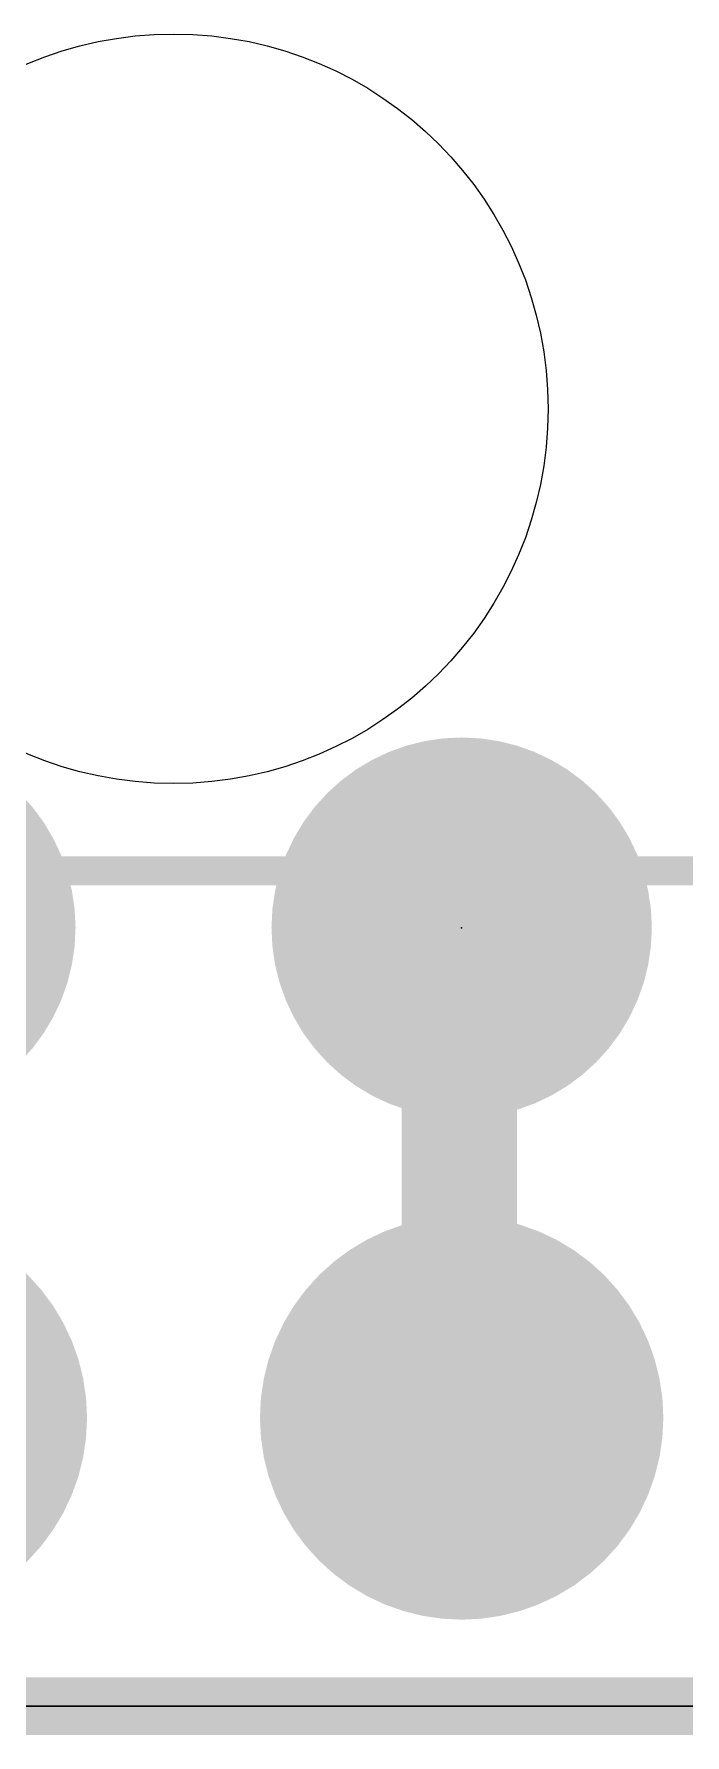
# Model space of a CAD drawing. Extents: x -0.1 to 50.9, y -0.1 to 23.
# Drawn here: x 9.55 to 12.41, y -0.13 to 7.37 of the extents above; entities that cross this region are included whole.
import ezdxf

# ---------------------------------------------------------------- set-up
doc = ezdxf.new("R2010")
doc.units = 0
for name, color, linetype in [('1', 12, 'CONTINUOUS'), ('16', 5, 'CONTINUOUS'), ('17', 110, 'CONTINUOUS'), ('20', 53, 'CONTINUOUS'), ('200', 40, 'CONTINUOUS'), ('21', 40, 'CONTINUOUS'), ('23', 53, 'CONTINUOUS')]:
    doc.layers.add(name, color=color, linetype=linetype)

# ---------------------------------------------------------------- blocks, each defined once
blk = doc.blocks.new('ROUNDP')
at = {"const_width": 0.5}
blk.add_lwpolyline([(0, -0.25, 1), (0, 0.25, 1), (0, -0.25)], format="xyb", dxfattribs=at)
blk = doc.blocks.new('RECT')
blk.add_solid([(-0.5, -0.5), (0.5, -0.5), (-0.5, 0.5), (0.5, 0.5)])

msp = doc.modelspace()

# ---------------------------------------------------------------- linework, layer by layer
at = {"layer": '1', "const_width": 0.254}
msp.add_lwpolyline([(0, 0), (50.8, 0)], dxfattribs=at)
at = {"layer": '16', "const_width": 0.254}
for points in [[(11.43, 3.429), (11.43, 1.27)], [(0, 0), (50.8, 0)]]:
    msp.add_lwpolyline(points, dxfattribs=at)
at = {"layer": '16', "const_width": 0.127}
for points in [[(11.4935, 3.429, 1), (11.3665, 3.429)], [(11.3665, 1.27, 1), (11.4935, 1.27)]]:
    msp.add_lwpolyline(points, format="xyb", dxfattribs=at)
at = {"layer": '20'}
for p, q in [((48.26, 0), (2.54, 0)), ((2.54, 0), (48.26, 0))]:
    msp.add_line(p, q, dxfattribs=at)
msp.add_circle((10.16, 5.715), 1.651, dxfattribs=at)
at = {"layer": '21', "const_width": 0.127}
msp.add_lwpolyline([(16.66, 3.68), (0.16, 3.68)], dxfattribs=at)
at = {"layer": '23'}
msp.add_point((11.43, 3.429), dxfattribs=at)

# ---------------------------------------------------------------- block references
at = {"layer": '17', "xscale": 1.6764, "yscale": 1.6764, "rotation": 90}
for p in [(8.89, 3.429), (8.89, 3.429), (11.43, 3.429), (11.43, 3.429)]:
    msp.add_blockref('ROUNDP', p, dxfattribs=at)
at = {"layer": '17', "xscale": 1.778, "yscale": 1.778}
for p in [(8.89, 1.27), (8.89, 1.27), (11.43, 1.27), (11.43, 1.27)]:
    msp.add_blockref('ROUNDP', p, dxfattribs=at)
at = {"layer": '200'}
for p, xscale, yscale in [((11.4198, 3.6618), 0.1676, 0.0211), ((11.4198, 3.5983), 0.381, 0.0211), ((11.4198, 3.6195), 0.3404, 0.0213), ((11.4198, 3.6407), 0.254, 0.0211), ((11.4198, 3.5348), 0.4674, 0.0211), ((11.4198, 3.5137), 0.4674, 0.0211), ((11.4198, 3.5772), 0.4216, 0.0211), ((11.4198, 3.556), 0.4216, 0.0213), ((11.4198, 3.4925), 0.508, 0.0213), ((11.4198, 3.4713), 0.508, 0.0211), ((11.4198, 3.4502), 0.508, 0.0211), ((11.4198, 3.429), 0.508, 0.0213), ((11.4198, 3.4078), 0.508, 0.0211), ((11.4198, 3.3867), 0.508, 0.0211), ((11.4198, 3.3655), 0.508, 0.0213), ((11.4198, 3.3443), 0.508, 0.0211), ((11.4198, 3.3232), 0.508, 0.0211), ((11.4198, 3.302), 0.508, 0.0213), ((11.4198, 3.2808), 0.508, 0.0211), ((11.4198, 3.2597), 0.508, 0.0211), ((11.4198, 3.2385), 0.508, 0.0213), ((11.4198, 3.2173), 0.508, 0.0211), ((11.4198, 3.1962), 0.508, 0.0211), ((11.4198, 3.175), 0.508, 0.0213), ((11.4198, 3.1538), 0.508, 0.0211), ((11.4198, 3.1327), 0.508, 0.0211), ((11.4198, 3.1115), 0.508, 0.0213), ((11.4198, 3.0903), 0.508, 0.0211), ((11.4198, 3.0692), 0.508, 0.0211), ((11.4198, 3.048), 0.508, 0.0213), ((11.4198, 3.0268), 0.508, 0.0211), ((11.4198, 3.0057), 0.508, 0.0211), ((11.4198, 2.9845), 0.508, 0.0213), ((11.4198, 2.9633), 0.508, 0.0211), ((11.4198, 2.9422), 0.508, 0.0211), ((11.4198, 2.921), 0.508, 0.0213), ((11.4198, 2.8998), 0.508, 0.0211), ((11.4198, 2.8787), 0.508, 0.0211), ((11.4198, 2.8575), 0.508, 0.0213), ((11.4198, 2.8363), 0.508, 0.0211), ((11.4198, 2.8152), 0.508, 0.0211), ((11.4198, 2.794), 0.508, 0.0213), ((11.4198, 2.7728), 0.508, 0.0211), ((11.4198, 2.7517), 0.508, 0.0211), ((11.4198, 2.7305), 0.508, 0.0213), ((11.4198, 2.7093), 0.508, 0.0211), ((11.4198, 2.6882), 0.508, 0.0211), ((11.4198, 2.667), 0.508, 0.0213), ((11.4198, 2.6458), 0.508, 0.0211), ((11.4198, 2.6247), 0.508, 0.0211), ((11.4198, 2.6035), 0.508, 0.0213), ((11.4198, 2.5823), 0.508, 0.0211), ((11.4198, 2.5612), 0.508, 0.0211), ((11.4198, 2.54), 0.508, 0.0213), ((11.4198, 2.5188), 0.508, 0.0211), ((11.4198, 2.4977), 0.508, 0.0211), ((11.4198, 2.4765), 0.508, 0.0213), ((11.4198, 2.4553), 0.508, 0.0211), ((11.4198, 2.4342), 0.508, 0.0211), ((11.4198, 2.413), 0.508, 0.0213), ((11.4198, 2.3918), 0.508, 0.0211), ((11.4198, 2.3707), 0.508, 0.0211), ((11.4198, 2.3495), 0.508, 0.0213), ((11.4198, 2.3283), 0.508, 0.0211), ((11.4198, 2.3072), 0.508, 0.0211), ((11.4198, 2.286), 0.508, 0.0213), ((11.4198, 2.2648), 0.508, 0.0211), ((11.4198, 2.2437), 0.508, 0.0211), ((11.4198, 2.2225), 0.508, 0.0213), ((11.4198, 2.2013), 0.508, 0.0211), ((11.4198, 2.1802), 0.508, 0.0211), ((11.4198, 2.159), 0.508, 0.0213), ((11.4198, 2.1378), 0.508, 0.0211), ((11.4198, 2.1167), 0.508, 0.0211), ((11.4198, 2.0955), 0.508, 0.0213), ((11.4198, 2.0743), 0.508, 0.0211), ((11.4198, 2.0532), 0.508, 0.0211), ((11.4198, 2.032), 0.508, 0.0213), ((11.4198, 2.0108), 0.508, 0.0211), ((11.4198, 1.9897), 0.508, 0.0211), ((11.4198, 1.9685), 0.508, 0.0213), ((11.4198, 1.9473), 0.508, 0.0211), ((11.4198, 1.9262), 0.508, 0.0211), ((11.4198, 1.905), 0.508, 0.0213), ((11.4198, 1.8838), 0.508, 0.0211), ((11.4198, 1.8627), 0.508, 0.0211), ((11.4198, 1.8415), 0.508, 0.0213), ((11.4198, 1.8203), 0.508, 0.0211), ((11.4198, 1.7992), 0.508, 0.0211), ((11.4198, 1.778), 0.508, 0.0213), ((11.4198, 1.7568), 0.508, 0.0211), ((11.4198, 1.7357), 0.508, 0.0211), ((11.4198, 1.7145), 0.508, 0.0213), ((11.4198, 1.6933), 0.508, 0.0211), ((11.4198, 1.6722), 0.508, 0.0211), ((11.4198, 1.651), 0.508, 0.0213), ((11.4198, 1.6298), 0.508, 0.0211), ((11.4198, 1.6087), 0.508, 0.0211), ((11.4198, 1.5875), 0.508, 0.0213), ((11.4198, 1.5663), 0.508, 0.0211), ((11.4198, 1.5452), 0.508, 0.0211), ((11.4198, 1.524), 0.508, 0.0213), ((11.4198, 1.5028), 0.508, 0.0211), ((11.4198, 1.4817), 0.508, 0.0211), ((11.4198, 1.4605), 0.508, 0.0213), ((11.4198, 1.4393), 0.508, 0.0211), ((11.4198, 1.4182), 0.508, 0.0211), ((11.4198, 1.397), 0.508, 0.0213), ((11.4198, 1.3758), 0.508, 0.0211), ((11.4198, 1.3547), 0.508, 0.0211), ((11.4198, 1.3335), 0.508, 0.0213), ((11.4198, 1.3123), 0.508, 0.0211), ((11.4198, 1.2912), 0.508, 0.0211), ((11.4198, 1.27), 0.508, 0.0213), ((11.4198, 1.2488), 0.508, 0.0211), ((11.4198, 1.2277), 0.508, 0.0211), ((11.4198, 1.2065), 0.508, 0.0213), ((11.4198, 1.1853), 0.508, 0.0211), ((11.4198, 1.1642), 0.4674, 0.0211), ((11.4198, 1.143), 0.4674, 0.0213), ((11.4198, 1.1218), 0.4216, 0.0211), ((11.4198, 1.1007), 0.4216, 0.0211), ((11.4198, 1.0795), 0.381, 0.0213), ((11.4198, 1.0583), 0.3404, 0.0211), ((11.4198, 1.0372), 0.254, 0.0211), ((11.4198, 1.016), 0.1676, 0.0213)]:
    msp.add_blockref('RECT', p, dxfattribs=dict(at, xscale=xscale, yscale=yscale))

doc.saveas('drawing.dxf')
